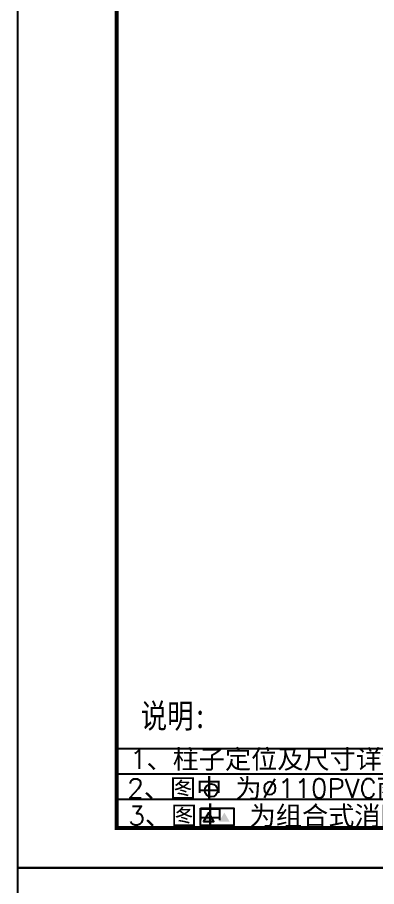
# Model space of a CAD drawing. Extents: x -21908402 to 2004492, y 83987 to 5079726.
# Drawn here: x 1811392 to 1824944, y 335275 to 368058 of the extents above; entities that cross this region are included whole.
import ezdxf

# ---------------------------------------------------------------- set-up
doc = ezdxf.new("R2010")
doc.units = 0
doc.header["$LTSCALE"] = 1000
doc.layers.get('0').update_dxf_attribs({"linetype": 'CONTINUOUS'})
for name, color, linetype in [('PUB_TEXT', 7, 'CONTINUOUS'), ('PUB_TITLE', 4, 'CONTINUOUS'), ('TEXT', 7, 'CONTINUOUS'), ('管道', 3, 'CONTINUOUS'), ('虚线浅显', 139, 'CONTINUOUS')]:
    doc.layers.add(name, color=color, linetype=linetype)
doc.styles.add('-黑体', font='simhei.ttf', dxfattribs={"width": 0.8})
doc.styles.add('HZTXT', font='txt_____.ttf', dxfattribs={"width": 0.7, "height": 300, "bigfont": 'HZTXT'})

# ---------------------------------------------------------------- blocks, each defined once
blk = doc.blocks.new('GGGDDD')
h = blk.add_hatch(color=2)
h.paths.add_polyline_path([(7839327, -1916416), (7839124, -1916769), (7839531, -1916769)])
h.paths.add_polyline_path([(7838721, -1916416), (7838517, -1916769), (7838925, -1916769)])
at = {"color": 2}
for points in [[(7838405, -1916243), (7839695, -1916243), (7839695, -1916915), (7838405, -1916915)], [(7838721, -1916416), (7838517, -1916769), (7838925, -1916769)]]:
    blk.add_lwpolyline(points, close=True, dxfattribs=at)
at = {"layer": '管道'}
blk.add_ellipse((7838820, -1915560), major_axis=(178, 178), ratio=1, start_param=5.497787, end_param=11.780972, dxfattribs=at)
at = {"layer": '虚线浅显', "linetype": 'CONTINUOUS'}
for p, q in [((7835165, -1913944), (7865510, -1913944)), ((7865510, -1913944), (7865510, -1917013)), ((7835165, -1914922), (7865510, -1914922)), ((7835165, -1915901), (7865510, -1915901)), ((7835165, -1915901), (7865510, -1915901))]:
    blk.add_line(p, q, dxfattribs=at)
at = {"layer": 'PUB_TEXT', "color": 3, "style": '-黑体', "width": 0.8}
blk.add_text('说明: ', height=937.1, dxfattribs=at).set_placement((7836089, -1913147))
at = {"layer": 'TEXT', "style": 'HZTXT', "width": 1.01}
for s, p in [('1、柱子定位及尺寸详结施图;', (7835677, -1914721)), ('2、图中 为%%C110PVC雨水管；本图均为示意，具体位置及大小详见给排水施工图。 ', (7835573, -1915847)), ('3、图中  为组合式消防柜，内设2具MF/ABC3灭火器', (7835614, -1916905))]:
    blk.add_text(s, height=735, dxfattribs=at).set_placement(p)

msp = doc.modelspace()

# ---------------------------------------------------------------- linework, layer by layer
at = {"layer": 'PUB_TITLE'}
for points in [[(1811391.5, 335987.2), (1900491.5, 335987.2), (1900491.5, 398987.2), (1811391.5, 398987.2)], [(1811391.5, 272987.2), (1900491.5, 272987.2), (1900491.5, 335987.2), (1811391.5, 335987.2)]]:
    msp.add_lwpolyline(points, close=True, dxfattribs=at)
at = {"layer": 'PUB_TITLE', "const_width": 150}
msp.add_lwpolyline([(1815141.5, 337487.2), (1898991.5, 337487.2), (1898991.5, 397487.2), (1815141.5, 397487.2)], close=True, dxfattribs=at)

# ---------------------------------------------------------------- block references
at = {"xscale": 0.9750000005587935, "yscale": 0.9750000000349246, "zscale": 0.9750000000000001}
msp.add_blockref('GGGDDD', (-5824144.2, 2206574.8), dxfattribs=at)

doc.saveas('drawing.dxf')
